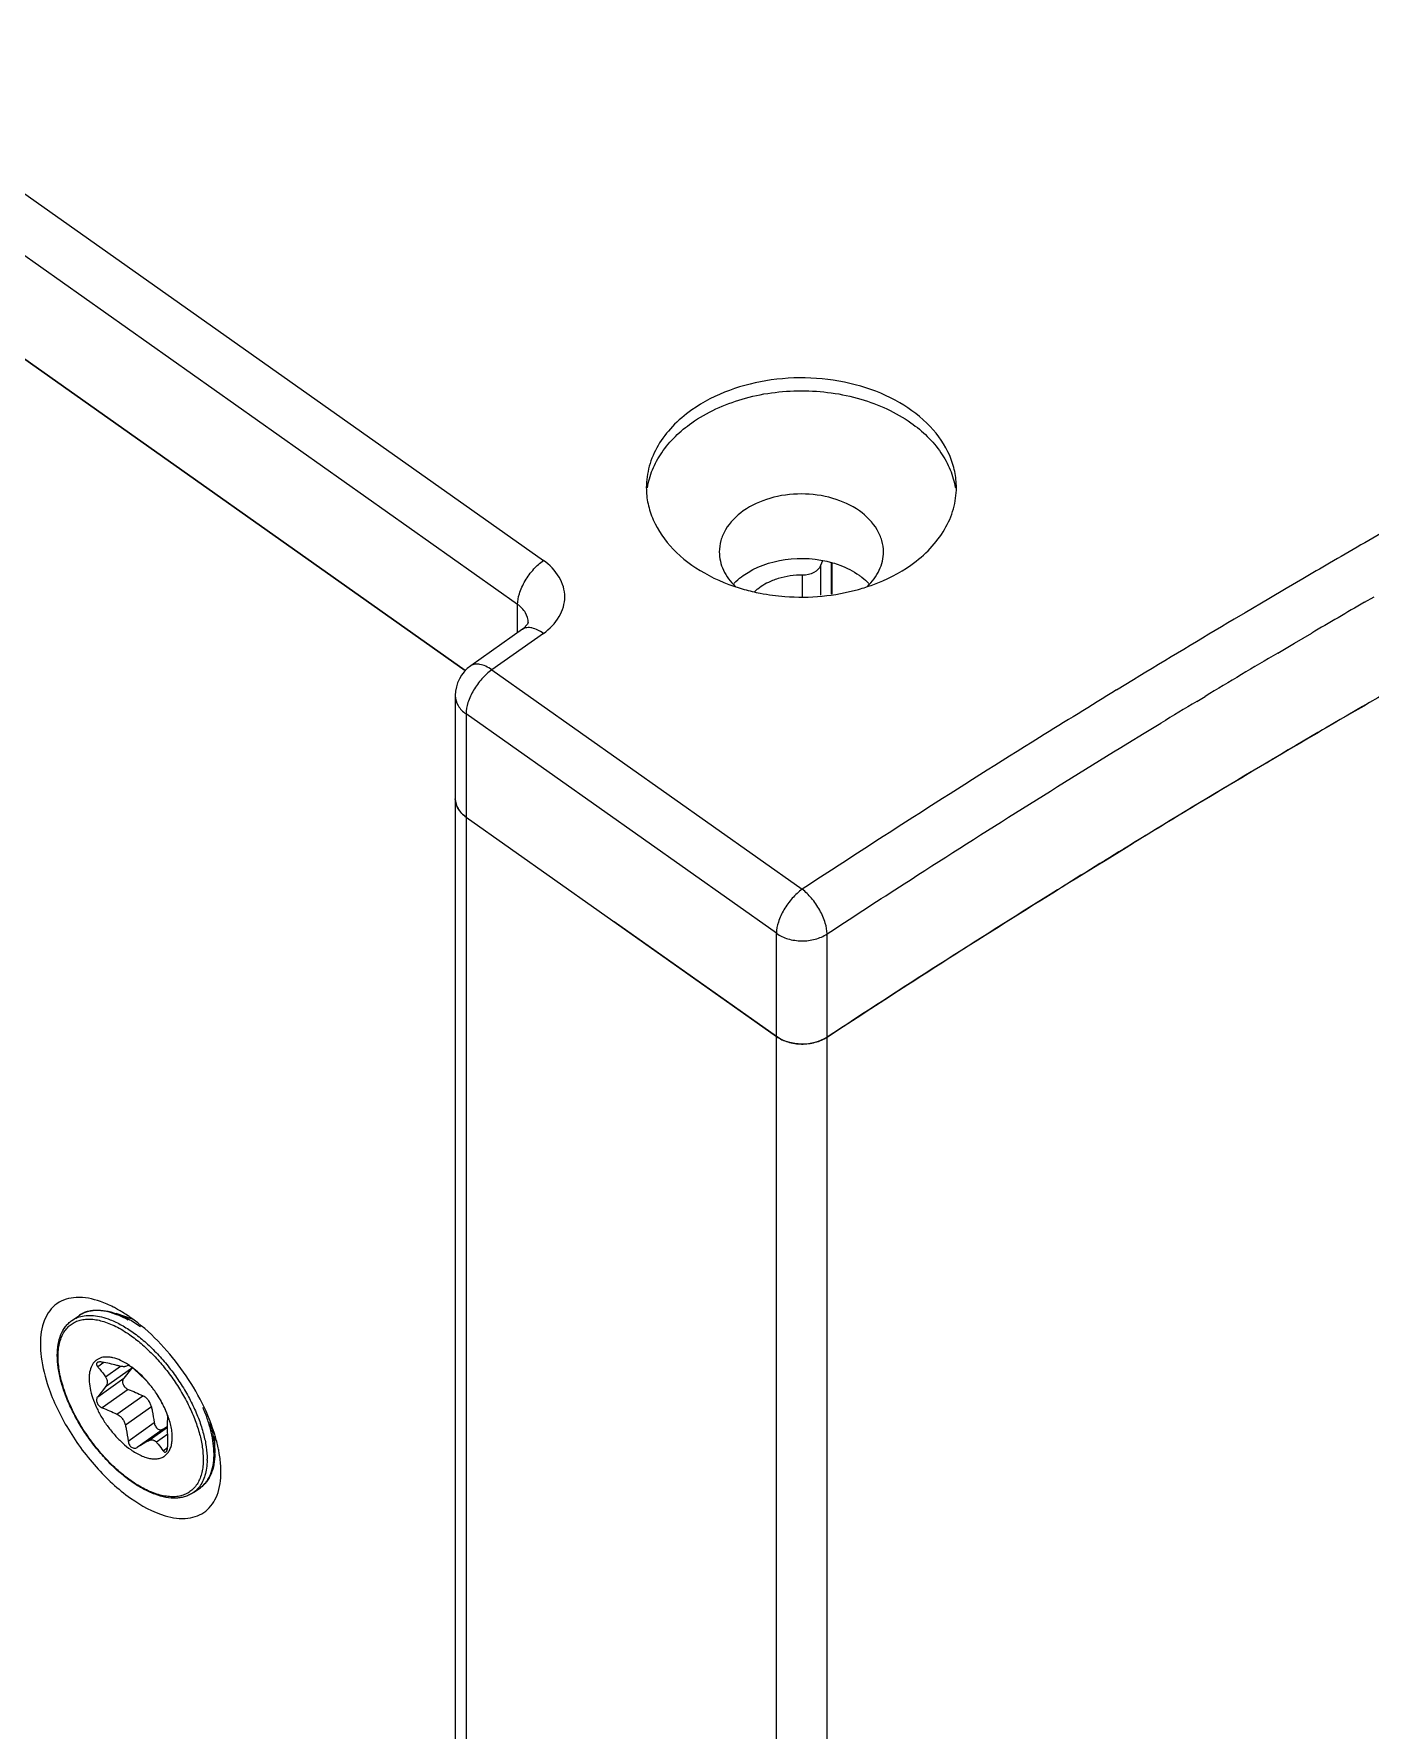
# Model space of a CAD drawing. Header units: millimetres. Extents: x 1177 to 2514, y 93 to 1038.
# Drawn here: x 2234 to 2274.3, y 807.2 to 858.4 of the extents above; entities that cross this region are included whole.
import ezdxf

# ---------------------------------------------------------------- set-up
doc = ezdxf.new("R2010")
doc.units = ezdxf.units.MM
doc.header["$LTSCALE"] = 0.1
doc.layers.get('0').update_dxf_attribs({"lineweight": 13})

msp = doc.modelspace()

# ---------------------------------------------------------------- linework, layer by layer
for p, q in [((2196.506, 879.891), (2249.397, 842.491)), ((2248.619, 841.163), (2195.728, 878.564)), ((2195.728, 875.452), (2247.041, 839.168)), ((2247.042, 839.168), (2195.728, 875.452)), ((2257.213, 841.392), (2257.213, 842.046)), ((2257.809, 842.474), (2257.756, 842.334)), ((2257.756, 842.334), (2257.756, 841.44)), ((2258.089, 841.469), (2258.089, 842.41)), ((2258.108, 841.471), (2258.108, 842.406)), ((2271.793, 841.643), (2271.271, 841.336)), ((2272.294, 841.937), (2271.793, 841.643)), ((2248.619, 840.311), (2248.619, 841.163)), ((2271.271, 841.336), (2270.556, 840.914)), ((2274.156, 841.228), (2274.448, 841.397)), ((2248.942, 840.613), (2248.942, 840.616)), ((2270.556, 840.914), (2270.229, 840.719)), ((2248.764, 840.413), (2247.206, 839.311)), ((2249.397, 840.291), (2247.842, 839.191)), ((2271.539, 839.696), (2272.046, 839.995)), ((2272.046, 839.995), (2272.563, 840.299)), ((2247.842, 839.191), (2257.201, 832.573)), ((2267.189, 838.891), (2266.683, 838.583)), ((2246.742, 838.413), (2246.742, 383.302)), ((2269.097, 838.238), (2269.351, 838.392)), ((2247.064, 837.863), (2247.064, 382.752)), ((2256.423, 831.245), (2247.064, 837.863)), ((2267.516, 837.28), (2268.017, 837.585)), ((2267.017, 836.975), (2267.516, 837.28)), ((2271.48, 836.548), (2271.213, 836.39)), ((2247.064, 834.752), (2256.424, 828.133)), ((2256.425, 828.133), (2251.536, 831.59)), ((2257.95, 831.225), (2258.065, 831.3)), ((2257.95, 831.225), (2258.066, 831.299)), ((2256.423, 828.133), (2256.423, 831.245)), ((2257.95, 828.114), (2257.95, 831.225)), ((2257.95, 828.114), (2258.16, 828.252)), ((2257.95, 828.114), (2258.163, 828.25)), ((2258.154, 828.246), (2257.952, 828.113)), ((2258.159, 828.242), (2257.952, 828.113)), ((2256.426, 373.022), (2256.425, 828.133)), ((2257.952, 376.113), (2257.952, 828.113)), ((2235.177, 819.565), (2235.386, 819.713)), ((2237.008, 819.603), (2236.518, 819.776)), ((2236.146, 818.302), (2235.96, 818.17)), ((2236.194, 817.869), (2236.645, 818.187)), ((2236.979, 818.121), (2236.194, 817.566)), ((2236.979, 818.121), (2236.745, 817.825)), ((2236.877, 818.21), (2236.793, 818.18)), ((2237.157, 818.024), (2236.984, 818.162)), ((2235.96, 817.27), (2236.745, 817.825)), ((2236.194, 817.566), (2235.96, 817.27)), ((2236.882, 817.49), (2236.098, 816.935)), ((2236.531, 816.745), (2237.316, 817.3)), ((2237.578, 816.963), (2236.793, 816.408)), ((2236.877, 815.933), (2237.662, 816.488)), ((2237.937, 816.294), (2237.152, 815.739)), ((2237.466, 815.932), (2238.061, 816.353)), ((2238.069, 816.139), (2237.728, 815.898)), ((2239.49, 815.573), (2239.49, 816.065)), ((2237.932, 815.638), (2238.066, 815.733)), ((2238.845, 814.379), (2239.054, 814.526))]:
    msp.add_line(p, q)
for points in [[(2248.942, 840.616), (2248.942, 840.614), (2248.922, 840.569), (2248.8, 840.44), (2248.764, 840.413)], [(2271.481, 836.547), (2271.406, 836.504), (2271.217, 836.386)]]:
    msp.add_lwpolyline(points)
for centre, radius, start, end in [((2446.861, 543.557), 345.694, 119.81122, 120.17512), ((2448.207, 537.883), 347.035, 118.57536, 120.07256), ((2446.5, 544.179), 344.975, 120.1752, 120.33017), ((2257.096, 847.484), 6.092, 254.3342, 259.0225), ((2256.765, 840.491), 1.453, 128.5733, 132.8945), ((2449.029, 539.537), 348.709, 120.09831, 120.40132), ((2445.461, 545.935), 342.935, 120.72914, 121.32184), ((2448.204, 540.933), 347.088, 120.59682, 121.0172), ((2247.842, 838.413), 1.1, 125.2639, 180), ((2444.506, 547.506), 341.097, 121.42133, 121.88054), ((2447.983, 538.203), 346.648, 120.06413, 121.43659), ((2447.235, 542.546), 345.206, 121.06654, 121.27594), ((2448.936, 536.592), 348.517, 120.07004, 120.60893), ((2443.143, 549.691), 338.521, 121.88001, 123.3175), ((2447.844, 538.434), 346.376, 120.65983, 121.2436), ((2446.658, 540.392), 344.086, 121.24395, 121.44039), ((2235.683, 817.54), 2.362, 68.7676, 69.5002), ((2235.667, 816.367), 2.226, 54.7297, 56.7879), ((2235.604, 816.277), 2.336, 53.7769, 54.7325), ((2236.748, 818.297), 0.29, 322.6689, 328.4954), ((2235.29, 815.883), 2.841, 48.1732, 48.9015), ((2234.866, 815.463), 3.438, 39.6176, 40.7657), ((2234.816, 815.422), 3.502, 37.4549, 39.6145), ((2234.8, 815.409), 3.523, 36.7275, 37.4559), ((2234.782, 815.396), 3.545, 33.7779, 36.7266), ((2234.799, 815.407), 3.525, 32.4194, 33.7796), ((2234.856, 815.443), 3.458, 30.0163, 32.4251), ((2234.913, 815.476), 3.391, 28.7876, 30.0157), ((2235.003, 815.525), 3.29, 26.9429, 28.7942), ((2235.078, 815.563), 3.205, 26.1939, 26.941), ((2235.156, 815.601), 3.118, 24.7155, 26.1987), ((2235.297, 815.665), 2.963, 22.3354, 24.7326), ((2235.48, 815.74), 2.766, 20.2158, 22.3468), ((2235.569, 815.773), 2.671, 19.9022, 20.2096), ((2264.766, 771.143), 52.453, 121.363, 121.7658), ((2273.086, 759.502), 66.789, 121.62892, 121.75371), ((2234.545, 814.619), 5.169, 16.1766, 17.7473), ((2237.243, 815.532), 2.223, 359.4516, 0.0009), ((2237.284, 815.573), 2.206, 359.4516, 0.0009), ((2237.044, 815.384), 2.213, 359.1878, 0.002)]:
    msp.add_arc(centre, radius, start, end)
for points, knots in [([(2261.851, 844.691), (2261.851, 844.854), (2261.816, 845.183), (2261.607, 845.835), (2261.078, 846.598), (2260.135, 847.31), (2258.955, 847.799), (2257.629, 848.028), (2255.865, 847.969), (2254.566, 847.521), (2253.87, 847.028)], [0, 0, 0, 0, 0.049921, 0.100886, 0.208885, 0.328501, 0.459328, 0.597675, 0.738038, 1, 1, 1, 1]), ([(2253.87, 846.64), (2254.327, 846.962), (2255.407, 847.451), (2257.176, 847.689), (2258.944, 847.451), (2260.025, 846.962), (2260.481, 846.64)], [0, 0, 0, 0, 0.240748, 0.500001, 0.759253, 1, 1, 1, 1]), ([(2253.87, 847.028), (2253.661, 846.881), (2253.281, 846.558), (2252.839, 845.983), (2252.564, 845.352), (2252.501, 844.908), (2252.501, 844.691)], [0, 0, 0, 0, 0.273041, 0.528146, 0.768253, 1, 1, 1, 1]), ([(2252.532, 844.681), (2252.562, 844.867), (2252.669, 845.24), (2253.061, 845.953), (2253.523, 846.394), (2253.87, 846.64)], [0, 0, 0, 0, 0.232449, 0.474673, 1, 1, 1, 1]), ([(2260.481, 846.64), (2260.828, 846.394), (2261.29, 845.953), (2261.682, 845.24), (2261.789, 844.867), (2261.82, 844.681)], [0, 0, 0, 0, 0.525326, 0.76755, 1, 1, 1, 1]), ([(2252.501, 844.691), (2252.501, 844.526), (2252.536, 844.193), (2252.751, 843.533), (2253.293, 842.762), (2254.257, 842.047), (2255.035, 841.735), (2255.451, 841.618)], [0, 0, 0, 0, 0.108448, 0.219221, 0.45424, 0.714893, 1, 1, 1, 1]), ([(2260.481, 842.353), (2260.69, 842.501), (2261.07, 842.824), (2261.512, 843.399), (2261.788, 844.03), (2261.851, 844.474), (2261.851, 844.691)], [0, 0, 0, 0, 0.273041, 0.528146, 0.768253, 1, 1, 1, 1]), ([(2258.926, 843.984), (2258.684, 844.155), (2258.112, 844.414), (2257.176, 844.539), (2256.239, 844.414), (2255.667, 844.155), (2255.426, 843.984)], [0, 0, 0, 0, 0.240757, 0.499999, 0.759242, 1, 1, 1, 1]), ([(2255.426, 843.984), (2255.213, 843.834), (2254.934, 843.554), (2254.734, 843.097), (2254.701, 842.861), (2254.701, 842.746)], [0, 0, 0, 0, 0.526764, 0.767593, 1, 1, 1, 1]), ([(2259.651, 842.746), (2259.651, 842.861), (2259.617, 843.097), (2259.418, 843.554), (2259.138, 843.834), (2258.926, 843.984)], [0, 0, 0, 0, 0.232407, 0.473237, 1, 1, 1, 1]), ([(2254.701, 842.746), (2254.701, 842.56), (2254.794, 842.166), (2255.037, 841.848), (2255.184, 841.708)], [0, 0, 0, 0, 0.478979, 1, 1, 1, 1]), ([(2255.426, 842.039), (2255.793, 842.299), (2256.706, 842.617), (2257.658, 842.554), (2258.116, 842.421)], [0, 0, 0, 0, 0.485862, 1, 1, 1, 1]), ([(2259.167, 841.707), (2259.313, 841.848), (2259.557, 842.165), (2259.651, 842.559), (2259.651, 842.746)], [0, 0, 0, 0, 0.52105, 1, 1, 1, 1]), ([(2248.619, 841.163), (2248.619, 841.273), (2248.67, 841.523), (2248.839, 841.888), (2249.087, 842.228), (2249.293, 842.417), (2249.397, 842.491)], [0, 0, 0, 0, 0.208078, 0.475359, 0.757001, 1, 1, 1, 1]), ([(2249.397, 840.291), (2249.587, 840.423), (2249.834, 840.674), (2250.011, 841.08), (2250.057, 841.391), (2250.012, 841.702), (2249.834, 842.108), (2249.587, 842.359), (2249.397, 842.491)], [0, 0, 0, 0, 0.26327, 0.383809, 0.499986, 0.616159, 0.736689, 1, 1, 1, 1]), ([(2255.135, 841.792), (2255.157, 841.815), (2255.248, 841.904), (2255.347, 841.984), (2255.426, 842.039)], [0, 0, 0, 0, 0.244603, 1, 1, 1, 1]), ([(2257.756, 842.334), (2257.722, 842.244), (2257.548, 842.085), (2257.33, 842.044), (2257.213, 842.046)], [0, 0, 0, 0, 0.453577, 1, 1, 1, 1]), ([(2258.116, 842.421), (2258.19, 842.399), (2258.471, 842.306), (2258.739, 842.17), (2258.919, 842.044)], [0, 0, 0, 0, 0.259967, 1, 1, 1, 1]), ([(2258.901, 841.619), (2259.047, 841.66), (2259.601, 841.838), (2260.13, 842.105), (2260.481, 842.353)], [0, 0, 0, 0, 0.260323, 1, 1, 1, 1]), ([(2258.919, 842.044), (2258.946, 842.025), (2259.05, 841.949), (2259.147, 841.863), (2259.214, 841.795)], [0, 0, 0, 0, 0.256201, 1, 1, 1, 1]), ([(2256.474, 841.943), (2256.416, 841.925), (2256.198, 841.848), (2255.992, 841.734), (2255.859, 841.627)], [0, 0, 0, 0, 0.262032, 1, 1, 1, 1]), ([(2255.936, 841.504), (2256.181, 841.456), (2257.167, 841.324), (2258.184, 841.417), (2258.901, 841.619)], [0, 0, 0, 0, 0.250853, 1, 1, 1, 1]), ([(2248.942, 840.616), (2248.941, 840.719), (2248.873, 840.938), (2248.714, 841.097), (2248.619, 841.163)], [0, 0, 0, 0, 0.471257, 1, 1, 1, 1]), ([(2249.397, 840.291), (2249.343, 840.329), (2249.234, 840.396), (2249.063, 840.46), (2248.9, 840.474), (2248.802, 840.439), (2248.764, 840.412)], [0, 0, 0, 0, 0.29189, 0.560855, 0.79545, 1, 1, 1, 1]), ([(2247.842, 839.191), (2247.732, 839.114), (2247.528, 838.923), (2247.284, 838.587), (2247.116, 838.228), (2247.064, 837.978), (2247.064, 837.863)], [0, 0, 0, 0, 0.253665, 0.524651, 0.782341, 1, 1, 1, 1]), ([(2247.842, 839.191), (2247.784, 839.232), (2247.67, 839.301), (2247.496, 839.363), (2247.336, 839.372), (2247.243, 839.337), (2247.207, 839.311)], [0, 0, 0, 0, 0.311773, 0.580005, 0.804317, 1, 1, 1, 1]), ([(2246.742, 838.413), (2246.742, 838.31), (2246.808, 838.089), (2246.969, 837.93), (2247.064, 837.863)], [0, 0, 0, 0, 0.471078, 1, 1, 1, 1]), ([(2258.065, 831.3), (2258.799, 831.782), (2261.76, 833.71), (2264.752, 835.589), (2267.017, 836.975)], [0, 0, 0, 0, 0.248575, 1, 1, 1, 1]), ([(2246.742, 835.302), (2246.742, 835.199), (2246.808, 834.978), (2246.969, 834.819), (2247.064, 834.752)], [0, 0, 0, 0, 0.471031, 1, 1, 1, 1]), ([(2246.825, 835.005), (2246.812, 835.028), (2246.765, 835.121), (2246.742, 835.225), (2246.742, 835.302)], [0, 0, 0, 0, 0.258968, 1, 1, 1, 1]), ([(2267.178, 833.961), (2266.415, 833.494), (2263.385, 831.625), (2260.383, 829.708), (2258.154, 828.246)], [0, 0, 0, 0, 0.251247, 1, 1, 1, 1]), ([(2258.16, 828.252), (2258.901, 828.738), (2261.887, 830.679), (2264.904, 832.573), (2267.188, 833.969)], [0, 0, 0, 0, 0.24858, 1, 1, 1, 1]), ([(2257.201, 832.573), (2257.092, 832.495), (2256.887, 832.305), (2256.643, 831.969), (2256.476, 831.61), (2256.423, 831.36), (2256.423, 831.245)], [0, 0, 0, 0, 0.253666, 0.524653, 0.782343, 1, 1, 1, 1]), ([(2257.95, 831.225), (2257.95, 831.335), (2257.902, 831.586), (2257.739, 831.955), (2257.501, 832.3), (2257.303, 832.495), (2257.201, 832.573)], [0, 0, 0, 0, 0.208811, 0.477104, 0.758704, 1, 1, 1, 1]), ([(2256.423, 831.245), (2256.528, 831.171), (2256.776, 831.057), (2257.181, 830.999), (2257.59, 831.047), (2257.842, 831.154), (2257.95, 831.225)], [0, 0, 0, 0, 0.239966, 0.498377, 0.757686, 1, 1, 1, 1]), ([(2256.424, 828.133), (2256.529, 828.059), (2256.776, 827.946), (2257.182, 827.888), (2257.59, 827.936), (2257.842, 828.043), (2257.95, 828.114)], [0, 0, 0, 0, 0.239996, 0.498388, 0.757669, 1, 1, 1, 1]), ([(2257.952, 828.113), (2257.73, 827.967), (2257.184, 827.836), (2256.641, 827.98), (2256.425, 828.133)], [0, 0, 0, 0, 0.501703, 1, 1, 1, 1]), ([(2236.045, 820.139), (2235.811, 820.222), (2235.358, 820.323), (2234.688, 820.133), (2234.286, 819.565), (2234.23, 819.104), (2234.23, 818.856)], [0, 0, 0, 0, 0.274832, 0.499949, 0.72532, 1, 1, 1, 1]), ([(2236.558, 819.903), (2236.515, 819.927), (2236.349, 820.016), (2236.176, 820.093), (2236.045, 820.139)], [0, 0, 0, 0, 0.261831, 1, 1, 1, 1]), ([(2234.741, 818.519), (2234.741, 818.63), (2234.756, 818.842), (2234.836, 819.138), (2234.953, 819.348), (2235.073, 819.483), (2235.141, 819.54), (2235.177, 819.565)], [0, 0, 0, 0, 0.283363, 0.539723, 0.775236, 0.88828, 1, 1, 1, 1]), ([(2234.765, 818.478), (2234.765, 818.546), (2234.771, 818.678), (2234.801, 818.868), (2234.852, 819.04), (2234.923, 819.192), (2235.014, 819.323), (2235.124, 819.431), (2235.252, 819.515), (2235.396, 819.574), (2235.555, 819.606), (2235.727, 819.614), (2235.909, 819.595), (2236.101, 819.552), (2236.301, 819.483), (2236.584, 819.357), (2236.789, 819.232), (2236.924, 819.138)], [0, 0, 0, 0, 0.068691, 0.13262, 0.192075, 0.247668, 0.300282, 0.351078, 0.401416, 0.45271, 0.506263, 0.563146, 0.624139, 0.689741, 0.760191, 0.835521, 1, 1, 1, 1]), ([(2235.177, 819.565), (2235.211, 819.589), (2235.283, 819.632), (2235.361, 819.664), (2235.402, 819.677)], [0, 0, 0, 0, 0.49553, 1, 1, 1, 1]), ([(2235.386, 819.713), (2235.422, 819.739), (2235.498, 819.784), (2235.666, 819.852), (2235.903, 819.892), (2236.208, 819.869), (2236.414, 819.813), (2236.518, 819.776)], [0, 0, 0, 0, 0.11172, 0.224764, 0.460277, 0.716637, 1, 1, 1, 1]), ([(2236.51, 819.753), (2236.404, 819.792), (2236.244, 819.839), (2236.032, 819.869), (2235.884, 819.873), (2235.745, 819.86), (2235.614, 819.829), (2235.494, 819.781), (2235.421, 819.738), (2235.386, 819.713)], [0, 0, 0, 0, 0.290876, 0.424091, 0.549759, 0.66878, 0.782404, 0.892197, 1, 1, 1, 1]), ([(2235.402, 819.677), (2235.468, 819.698), (2235.612, 819.726), (2235.84, 819.723), (2236.086, 819.679), (2236.251, 819.625), (2236.335, 819.592)], [0, 0, 0, 0, 0.218999, 0.456051, 0.715639, 1, 1, 1, 1]), ([(2236.335, 819.592), (2236.452, 819.546), (2236.691, 819.43), (2236.914, 819.287), (2237.027, 819.207)], [0, 0, 0, 0, 0.477167, 1, 1, 1, 1]), ([(2236.518, 819.776), (2236.642, 819.732), (2236.894, 819.617), (2237.129, 819.471), (2237.247, 819.388)], [0, 0, 0, 0, 0.47494, 1, 1, 1, 1]), ([(2236.88, 819.58), (2236.852, 819.596), (2236.74, 819.656), (2236.625, 819.708), (2236.538, 819.742)], [0, 0, 0, 0, 0.259433, 1, 1, 1, 1]), ([(2236.953, 819.653), (2236.92, 819.676), (2236.792, 819.764), (2236.659, 819.846), (2236.558, 819.903)], [0, 0, 0, 0, 0.257153, 1, 1, 1, 1]), ([(2239.468, 816.194), (2239.247, 816.885), (2238.548, 818.174), (2237.538, 819.239), (2236.953, 819.653)], [0, 0, 0, 0, 0.502925, 1, 1, 1, 1]), ([(2236.924, 819.138), (2237.043, 819.055), (2237.28, 818.871), (2237.499, 818.665), (2237.607, 818.555)], [0, 0, 0, 0, 0.485818, 1, 1, 1, 1]), ([(2237.027, 819.207), (2237.148, 819.12), (2237.387, 818.929), (2237.608, 818.718), (2237.717, 818.605)], [0, 0, 0, 0, 0.486555, 1, 1, 1, 1]), ([(2234.23, 818.856), (2234.23, 818.764), (2234.251, 818.361), (2234.343, 817.964), (2234.437, 817.667)], [0, 0, 0, 0, 0.227812, 1, 1, 1, 1]), ([(2238.845, 814.379), (2238.808, 814.353), (2238.731, 814.307), (2238.604, 814.256), (2238.467, 814.223), (2238.27, 814.203), (2238.004, 814.226), (2237.672, 814.321), (2237.328, 814.48), (2236.977, 814.698), (2236.628, 814.97), (2236.287, 815.291), (2235.963, 815.651), (2235.664, 816.043), (2235.397, 816.457), (2235.169, 816.883), (2234.984, 817.31), (2234.847, 817.73), (2234.762, 818.131), (2234.741, 818.394), (2234.741, 818.519)], [0, 0, 0, 0, 0.020397, 0.041045, 0.062241, 0.084226, 0.131243, 0.183331, 0.240923, 0.303859, 0.371524, 0.44298, 0.517062, 0.592464, 0.667813, 0.74174, 0.812946, 0.880281, 0.942827, 1, 1, 1, 1]), ([(2237.607, 818.555), (2237.719, 818.441), (2237.935, 818.201), (2238.23, 817.815), (2238.493, 817.407), (2238.719, 816.987), (2238.901, 816.566), (2239.036, 816.155), (2239.119, 815.762), (2239.14, 815.506), (2239.14, 815.384)], [0, 0, 0, 0, 0.133301, 0.269057, 0.404732, 0.537791, 0.665818, 0.786638, 0.898451, 1, 1, 1, 1]), ([(2237.717, 818.605), (2237.83, 818.488), (2238.047, 818.242), (2238.344, 817.848), (2238.608, 817.434), (2238.835, 817.008), (2239.018, 816.582), (2239.152, 816.164), (2239.236, 815.767), (2239.257, 815.507), (2239.257, 815.384)], [0, 0, 0, 0, 0.13373, 0.269667, 0.405332, 0.538258, 0.666097, 0.786739, 0.898442, 1, 1, 1, 1]), ([(2239.14, 815.384), (2239.14, 815.315), (2239.134, 815.181), (2239.103, 814.99), (2239.051, 814.818), (2238.979, 814.665), (2238.887, 814.533), (2238.775, 814.425), (2238.645, 814.342), (2238.499, 814.285), (2238.337, 814.253), (2238.164, 814.248), (2237.979, 814.269), (2237.784, 814.316), (2237.582, 814.387), (2237.374, 814.483), (2237.162, 814.602), (2236.87, 814.794), (2236.51, 815.087), (2236.104, 815.5), (2235.729, 815.966), (2235.4, 816.468), (2235.129, 816.988), (2234.926, 817.505), (2234.798, 818), (2234.765, 818.325), (2234.765, 818.478)], [0, 0, 0, 0, 0.027667, 0.0534, 0.077319, 0.099676, 0.120837, 0.141282, 0.16157, 0.182278, 0.203938, 0.226978, 0.25171, 0.278327, 0.306919, 0.33749, 0.369975, 0.404252, 0.477438, 0.555347, 0.635866, 0.716701, 0.795531, 0.87018, 0.938782, 1, 1, 1, 1]), ([(2236.886, 818.23), (2236.81, 818.28), (2236.66, 818.365), (2236.464, 818.437), (2236.315, 818.464), (2236.214, 818.469), (2236.119, 818.46), (2236.031, 818.436), (2235.952, 818.398), (2235.883, 818.346), (2235.824, 818.28), (2235.757, 818.173), (2235.717, 818.043), (2235.699, 817.901), (2235.696, 817.736), (2235.724, 817.512), (2235.8, 817.231), (2235.919, 816.939), (2236.074, 816.646), (2236.261, 816.364), (2236.474, 816.102), (2236.703, 815.87), (2236.869, 815.736), (2236.953, 815.676)], [0, 0, 0, 0, 0.064971, 0.122253, 0.148036, 0.172034, 0.194484, 0.215738, 0.236256, 0.256576, 0.27726, 0.298829, 0.346105, 0.372451, 0.400735, 0.463065, 0.53255, 0.607826, 0.687053, 0.768102, 0.848727, 0.926705, 1, 1, 1, 1]), ([(2235.946, 818.299), (2235.942, 818.296), (2235.934, 818.289), (2235.926, 818.275), (2235.922, 818.26), (2235.922, 818.243), (2235.926, 818.225), (2235.937, 818.2), (2235.95, 818.182), (2235.96, 818.17)], [0, 0, 0, 0, 0.110855, 0.215586, 0.320689, 0.432235, 0.554543, 0.689895, 1, 1, 1, 1]), ([(2236.098, 818.311), (2236.082, 818.314), (2236.053, 818.318), (2236.012, 818.319), (2235.976, 818.314), (2235.955, 818.305), (2235.946, 818.299)], [0, 0, 0, 0, 0.299606, 0.570155, 0.803995, 1, 1, 1, 1]), ([(2235.96, 818.17), (2235.981, 818.147), (2236.063, 818.049), (2236.14, 817.948), (2236.194, 817.869)], [0, 0, 0, 0, 0.247438, 1, 1, 1, 1]), ([(2236.531, 818.214), (2236.46, 818.233), (2236.316, 818.268), (2236.171, 818.297), (2236.098, 818.311)], [0, 0, 0, 0, 0.496183, 1, 1, 1, 1]), ([(2236.793, 818.18), (2236.788, 818.178), (2236.776, 818.175), (2236.756, 818.174), (2236.73, 818.175), (2236.685, 818.18), (2236.617, 818.192), (2236.561, 818.205), (2236.531, 818.214)], [0, 0, 0, 0, 0.057755, 0.134498, 0.232002, 0.350625, 0.645397, 1, 1, 1, 1]), ([(2236.981, 818.156), (2236.969, 818.165), (2236.946, 818.18), (2236.919, 818.196), (2236.901, 818.205), (2236.891, 818.208), (2236.883, 818.21), (2236.879, 818.211), (2236.877, 818.21)], [0, 0, 0, 0, 0.385223, 0.686099, 0.800606, 0.890472, 0.956182, 1, 1, 1, 1]), ([(2237.152, 818.016), (2237.125, 818.041), (2237.069, 818.089), (2237.011, 818.135), (2236.981, 818.156)], [0, 0, 0, 0, 0.504225, 1, 1, 1, 1]), ([(2237.466, 817.704), (2237.441, 817.731), (2237.341, 817.839), (2237.234, 817.941), (2237.152, 818.016)], [0, 0, 0, 0, 0.25181, 1, 1, 1, 1]), ([(2237.47, 817.708), (2237.447, 817.734), (2237.357, 817.836), (2237.26, 817.932), (2237.184, 818)], [0, 0, 0, 0, 0.254991, 1, 1, 1, 1]), ([(2234.437, 817.667), (2234.582, 817.214), (2235, 816.321), (2235.854, 815.145), (2236.854, 814.214), (2237.62, 813.788), (2237.994, 813.679)], [0, 0, 0, 0, 0.259454, 0.532292, 0.787691, 1, 1, 1, 1]), ([(2236.194, 817.869), (2236.21, 817.845), (2236.237, 817.796), (2236.252, 817.714), (2236.237, 817.634), (2236.211, 817.587), (2236.194, 817.566)], [0, 0, 0, 0, 0.264079, 0.510377, 0.751355, 1, 1, 1, 1]), ([(2236.745, 817.825), (2236.735, 817.813), (2236.719, 817.786), (2236.706, 817.74), (2236.706, 817.69), (2236.721, 817.639), (2236.748, 817.592), (2236.797, 817.535), (2236.847, 817.504), (2236.882, 817.49)], [0, 0, 0, 0, 0.110057, 0.22212, 0.339197, 0.463156, 0.59368, 0.728683, 1, 1, 1, 1]), ([(2236.882, 817.49), (2236.956, 817.461), (2237.102, 817.4), (2237.245, 817.335), (2237.316, 817.3)], [0, 0, 0, 0, 0.501557, 1, 1, 1, 1]), ([(2235.96, 817.27), (2235.95, 817.258), (2235.934, 817.231), (2235.921, 817.185), (2235.922, 817.135), (2235.936, 817.085), (2235.963, 817.037), (2236.013, 816.98), (2236.062, 816.949), (2236.098, 816.935)], [0, 0, 0, 0, 0.110068, 0.222131, 0.339198, 0.463146, 0.593666, 0.728661, 1, 1, 1, 1]), ([(2237.578, 816.963), (2237.57, 816.999), (2237.546, 817.07), (2237.489, 817.166), (2237.411, 817.245), (2237.348, 817.284), (2237.316, 817.3)], [0, 0, 0, 0, 0.251581, 0.503216, 0.753149, 1, 1, 1, 1]), ([(2237.578, 816.963), (2237.587, 816.924), (2237.62, 816.767), (2237.645, 816.608), (2237.662, 816.488)], [0, 0, 0, 0, 0.249654, 1, 1, 1, 1]), ([(2237.932, 817.014), (2237.916, 817.044), (2237.853, 817.164), (2237.784, 817.282), (2237.728, 817.367)], [0, 0, 0, 0, 0.247844, 1, 1, 1, 1]), ([(2238.069, 816.679), (2238.069, 816.686), (2238.065, 816.703), (2238.056, 816.732), (2238.042, 816.771), (2238.024, 816.817), (2238.003, 816.867), (2237.972, 816.934), (2237.948, 816.983), (2237.932, 817.014)], [0, 0, 0, 0, 0.05513, 0.14163, 0.257024, 0.395661, 0.548948, 0.706818, 1, 1, 1, 1]), ([(2236.098, 816.935), (2236.171, 816.906), (2236.317, 816.845), (2236.46, 816.78), (2236.531, 816.745)], [0, 0, 0, 0, 0.501559, 1, 1, 1, 1]), ([(2236.531, 816.745), (2236.564, 816.729), (2236.626, 816.69), (2236.704, 816.611), (2236.761, 816.515), (2236.785, 816.444), (2236.793, 816.408)], [0, 0, 0, 0, 0.246851, 0.496784, 0.748419, 1, 1, 1, 1]), ([(2236.953, 815.676), (2237.004, 815.64), (2237.106, 815.574), (2237.261, 815.494), (2237.412, 815.435), (2237.555, 815.401), (2237.69, 815.391), (2237.814, 815.405), (2237.925, 815.445), (2238.02, 815.511), (2238.096, 815.599), (2238.154, 815.709), (2238.191, 815.838), (2238.209, 815.983), (2238.206, 816.143), (2238.184, 816.315), (2238.142, 816.497), (2238.103, 816.62), (2238.08, 816.682)], [0, 0, 0, 0, 0.078767, 0.152119, 0.219599, 0.281185, 0.337226, 0.388594, 0.436757, 0.483697, 0.531628, 0.582577, 0.638071, 0.699044, 0.765901, 0.838622, 0.916853, 1, 1, 1, 1]), ([(2237.662, 816.488), (2237.667, 816.451), (2237.684, 816.396), (2237.726, 816.335), (2237.764, 816.3), (2237.807, 816.277), (2237.852, 816.268), (2237.897, 816.274), (2237.924, 816.286), (2237.937, 816.294)], [0, 0, 0, 0, 0.283045, 0.419024, 0.547303, 0.666884, 0.779448, 0.888986, 1, 1, 1, 1]), ([(2238.065, 816.243), (2238.063, 816.277), (2238.061, 816.34), (2238.059, 816.425), (2238.06, 816.486), (2238.062, 816.524), (2238.064, 816.539), (2238.065, 816.546)], [0, 0, 0, 0, 0.333984, 0.623167, 0.848236, 0.933364, 1, 1, 1, 1]), ([(2238.065, 816.546), (2238.069, 816.569), (2238.073, 816.614), (2238.071, 816.658), (2238.069, 816.679)], [0, 0, 0, 0, 0.528672, 1, 1, 1, 1]), ([(2239.466, 815.532), (2239.466, 815.64), (2239.45, 815.865), (2239.385, 816.212), (2239.28, 816.575), (2239.187, 816.819), (2239.134, 816.942)], [0, 0, 0, 0, 0.222264, 0.464427, 0.724574, 1, 1, 1, 1]), ([(2239.337, 816.493), (2239.385, 816.336), (2239.46, 816.032), (2239.49, 815.72), (2239.49, 815.573)], [0, 0, 0, 0, 0.527328, 1, 1, 1, 1]), ([(2236.793, 816.408), (2236.802, 816.369), (2236.835, 816.212), (2236.861, 816.053), (2236.877, 815.933)], [0, 0, 0, 0, 0.249653, 1, 1, 1, 1]), ([(2236.877, 815.933), (2236.883, 815.896), (2236.904, 815.825), (2236.952, 815.766), (2236.981, 815.746)], [0, 0, 0, 0, 0.518725, 1, 1, 1, 1]), ([(2237.466, 815.932), (2237.488, 815.945), (2237.523, 815.961), (2237.571, 815.97), (2237.607, 815.969), (2237.64, 815.961), (2237.684, 815.941), (2237.712, 815.916), (2237.728, 815.898)], [0, 0, 0, 0, 0.264541, 0.388072, 0.507557, 0.625723, 0.745648, 1, 1, 1, 1]), ([(2238.069, 815.779), (2238.071, 815.857), (2238.073, 816.011), (2238.069, 816.166), (2238.065, 816.243)], [0, 0, 0, 0, 0.502301, 1, 1, 1, 1]), ([(2239.624, 815.561), (2239.617, 815.602), (2239.586, 815.769), (2239.545, 815.935), (2239.509, 816.059)], [0, 0, 0, 0, 0.24213, 1, 1, 1, 1]), ([(2236.981, 815.746), (2236.994, 815.737), (2237.022, 815.722), (2237.067, 815.713), (2237.112, 815.719), (2237.139, 815.731), (2237.152, 815.739)], [0, 0, 0, 0, 0.264096, 0.512756, 0.754722, 1, 1, 1, 1]), ([(2237.728, 815.898), (2237.747, 815.877), (2237.819, 815.794), (2237.885, 815.706), (2237.932, 815.638)], [0, 0, 0, 0, 0.254205, 1, 1, 1, 1]), ([(2237.932, 815.638), (2237.938, 815.629), (2237.95, 815.614), (2237.972, 815.598), (2237.996, 815.593), (2238.01, 815.599), (2238.016, 815.603)], [0, 0, 0, 0, 0.312381, 0.568964, 0.78457, 1, 1, 1, 1]), ([(2238.016, 815.603), (2238.025, 815.61), (2238.037, 815.624), (2238.048, 815.647), (2238.058, 815.678), (2238.066, 815.722), (2238.069, 815.759), (2238.069, 815.779)], [0, 0, 0, 0, 0.176362, 0.285047, 0.407169, 0.686463, 1, 1, 1, 1]), ([(2239.49, 815.551), (2239.489, 815.443), (2239.472, 815.235), (2239.391, 814.945), (2239.275, 814.74), (2239.156, 814.607), (2239.089, 814.551), (2239.054, 814.526)], [0, 0, 0, 0, 0.282662, 0.538821, 0.774638, 0.88796, 1, 1, 1, 1]), ([(2239.054, 814.526), (2239.087, 814.55), (2239.149, 814.602), (2239.232, 814.694), (2239.302, 814.8), (2239.382, 814.963), (2239.449, 815.202), (2239.465, 815.404), (2239.466, 815.51)], [0, 0, 0, 0, 0.108913, 0.21967, 0.333984, 0.453325, 0.711256, 1, 1, 1, 1]), ([(2239.675, 815.006), (2239.675, 815.05), (2239.67, 815.236), (2239.648, 815.422), (2239.624, 815.561)], [0, 0, 0, 0, 0.237562, 1, 1, 1, 1]), ([(2237.994, 813.679), (2238.215, 813.614), (2238.644, 813.546), (2239.26, 813.77), (2239.622, 814.324), (2239.675, 814.767), (2239.675, 815.006)], [0, 0, 0, 0, 0.267866, 0.492101, 0.721544, 1, 1, 1, 1]), ([(2239.257, 815.352), (2239.255, 815.272), (2239.245, 815.119), (2239.2, 814.901), (2239.127, 814.709), (2239.058, 814.596), (2239.019, 814.546)], [0, 0, 0, 0, 0.281124, 0.539691, 0.777896, 1, 1, 1, 1]), ([(2239.019, 814.546), (2238.994, 814.514), (2238.94, 814.454), (2238.877, 814.402), (2238.845, 814.379)], [0, 0, 0, 0, 0.504181, 1, 1, 1, 1])]:
    msp.add_open_spline(points, degree=3, knots=knots)
for points in [[(2257.213, 842.046), (2256.965, 842.05), (2256.712, 842.016), (2256.474, 841.943)], [(2246.905, 834.894), (2246.875, 834.929), (2246.848, 834.966), (2246.825, 835.005)], [(2247.064, 834.752), (2247.006, 834.793), (2246.952, 834.841), (2246.905, 834.894)]]:
    msp.add_open_spline(points, degree=3)

doc.saveas('drawing.dxf')
